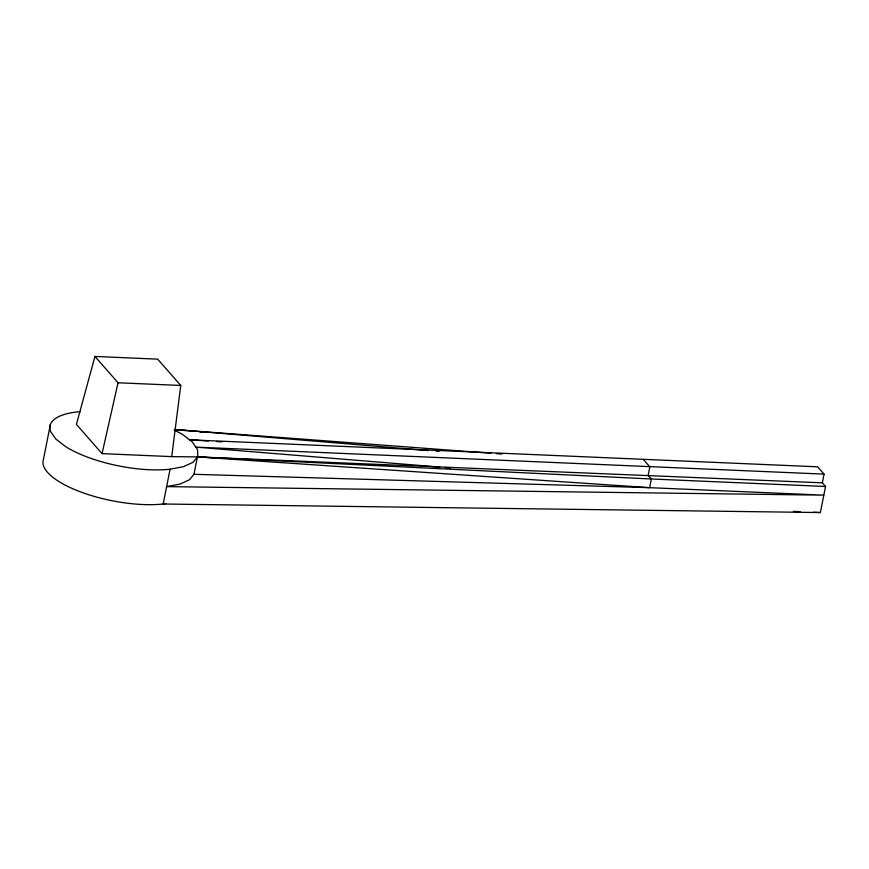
<?xml version="1.0" encoding="UTF-8"?>
<svg xmlns="http://www.w3.org/2000/svg" width="869" height="869" viewBox="0 0 869 869"><rect width="100%" height="100%" fill="white"/><g stroke="black" fill="none" stroke-linecap="round" stroke-linejoin="round"><path stroke-width="1.3" d="M171.736 456.627L180.741 385.456L157.658 359.147L94.949 356.453L76.407 424.409L102.053 453.629L171.736 456.627L197.415 456.909L822.346 482.827L825.55 486.477L820.358 512.547L163.187 504.009A75.516 25.951 11.2 0 1 80.947 492.039A75.516 25.951 11.2 0 1 43.45 459.397L50.337 424.615M822.346 482.827L824.04 474.116L817.631 466.805L189.518 439.812L197.6 440.474M174.061 429.981L182.36 434.294L192.277 441.941L197.545 449.49L197.806 456.421L193.048 462.275L183.587 466.642L170.074 469.227L163.187 504.009L165.642 503.542M193.972 474.3L649.61 487.672L823.801 495.156L166.631 486.618L180.144 484.033L189.605 479.666L193.972 474.3L197.415 456.909L651.359 478.993L825.55 486.477M102.053 453.629L118.032 382.762L94.949 356.453M118.032 382.762L180.741 385.456M824.04 474.116L195.894 447.122L439.768 467.087M793.354 511.385L800.11 511.678M813.612 512.254L820.358 512.547M189.518 439.812L208.462 441.007M216.587 441.517L221.997 441.854M197.415 456.909L649.61 487.672L651.359 478.993L648.133 475.452L649.827 466.729L643.386 459.614M186.368 430.644L175.581 429.623L490.942 453.227M496.351 453.64L501.771 454.042M445.156 467.522L450.544 467.967M175.581 429.59L428.189 450.544M436.292 451.217L438.986 451.445M189.062 430.894L194.46 431.404M199.848 431.915L203.9 432.295M170.074 469.227A75.516 25.951 11.2 0 1 65.794 446.742L55.877 439.095L50.598 431.545A75.516 25.951 11.2 0 1 80.448 411.58"/></g></svg>
